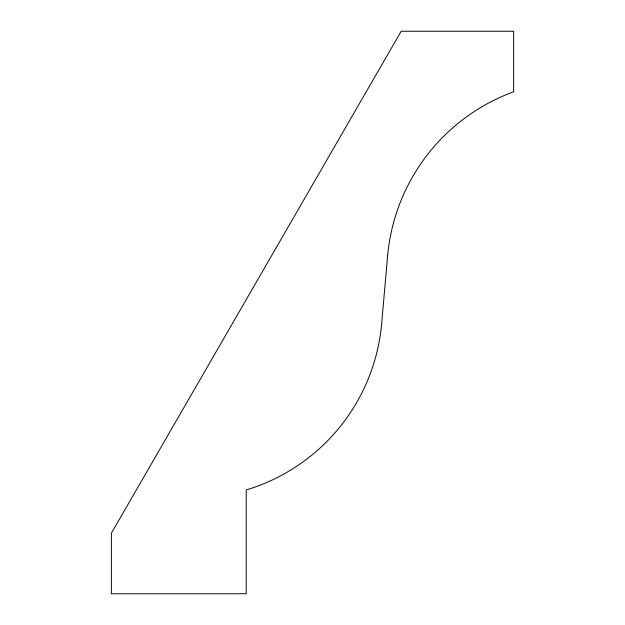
<?xml version="1.0" encoding="UTF-8"?>
<svg xmlns="http://www.w3.org/2000/svg" width="625" height="625" viewBox="0 0 625 625"><rect width="100%" height="100%" fill="white"/><g stroke="black" fill="none" stroke-linecap="round" stroke-linejoin="round"><path stroke-width="0.94" d="M387.594 256.172L381.672 323.461A191.406 191.406 0 0 1 246.219 489.945L246.219 593.75L111.375 593.75L111.375 533.195L401.172 31.25L513.625 31.25L513.625 91.805A193.016 193.016 0 0 0 387.594 256.172"/></g></svg>
